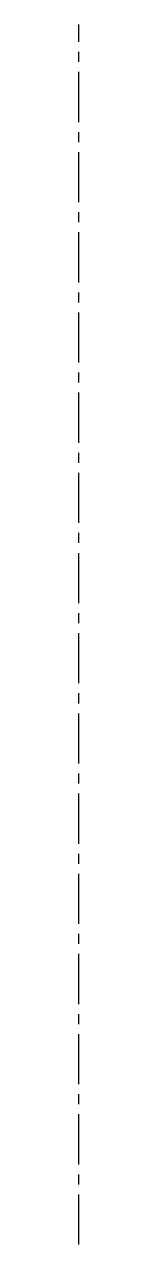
# Model space of a CAD drawing. Header units: inches. Extents: x 0 to 0, y -6.9 to 5.2.
import ezdxf

# ---------------------------------------------------------------- set-up
doc = ezdxf.new("R2010")
doc.units = ezdxf.units.IN
doc.header["$MEASUREMENT"] = 0
doc.linetypes.add('CENTERX2', pattern=[0.8, 0.5, -0.1, 0.1, -0.1])

msp = doc.modelspace()

# ---------------------------------------------------------------- linework, layer by layer
at = {"color": 7, "linetype": 'CENTERX2'}
msp.add_line((0, -6.942), (0, 5.232), dxfattribs=at)

doc.saveas('drawing.dxf')
